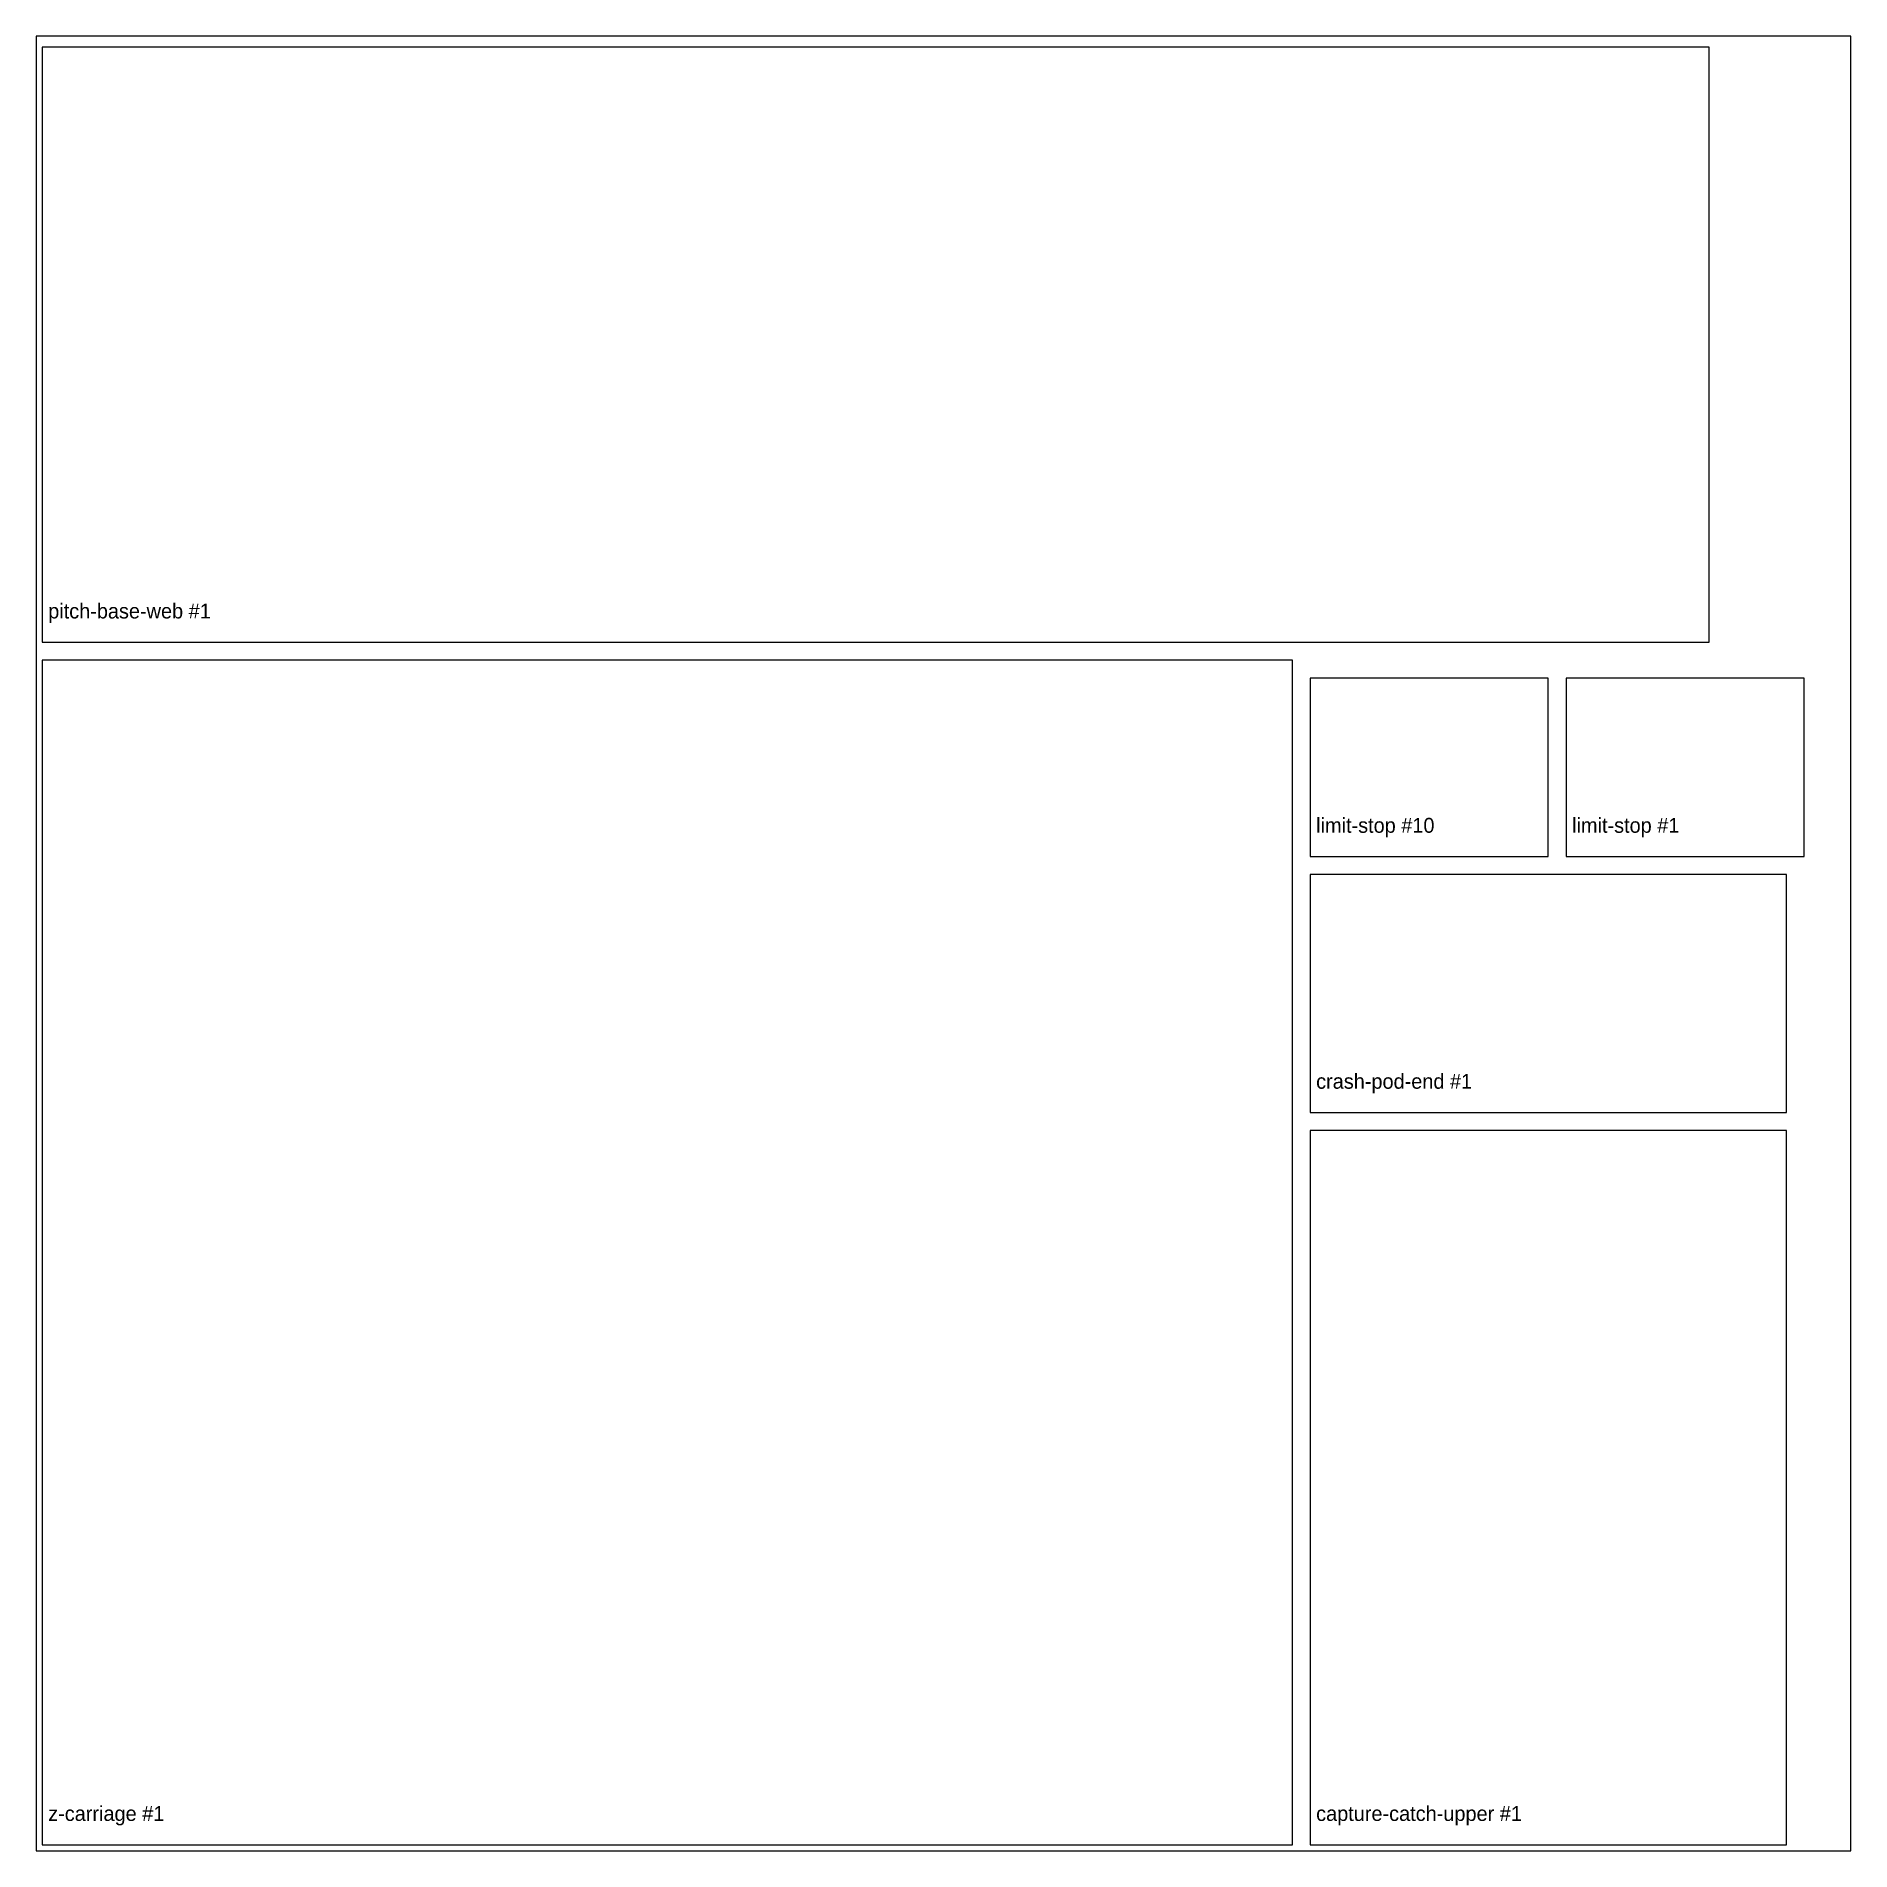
# Model space of a CAD drawing. Header units: millimetres. Extents: x 0 to 305, y 0 to 305.
import ezdxf

# ---------------------------------------------------------------- set-up
doc = ezdxf.new("R2010")
doc.units = ezdxf.units.MM

msp = doc.modelspace()

# ---------------------------------------------------------------- linework, layer by layer
for points in [[(0, 0), (304.8, 0), (304.8, 304.8), (0, 304.8)], [(1, 203), (281, 203), (281, 303), (1, 303)], [(1, 1), (211, 1), (211, 200), (1, 200)], [(214, 167), (254, 167), (254, 197), (214, 197)], [(257, 167), (297, 167), (297, 197), (257, 197)], [(214, 124), (294, 124), (294, 164), (214, 164)], [(214, 1), (294, 1), (294, 121), (214, 121)]]:
    msp.add_lwpolyline(points, close=True)

# ---------------------------------------------------------------- texts
for s, p in [('pitch-base-web #1', (2, 207)), ('limit-stop #10', (215, 171)), ('limit-stop #1', (258, 171)), ('crash-pod-end #1', (215, 128)), ('z-carriage #1', (2, 5)), ('capture-catch-upper #1', (215, 5))]:
    msp.add_text(s, height=2.5).set_placement(p)

doc.saveas('drawing.dxf')
